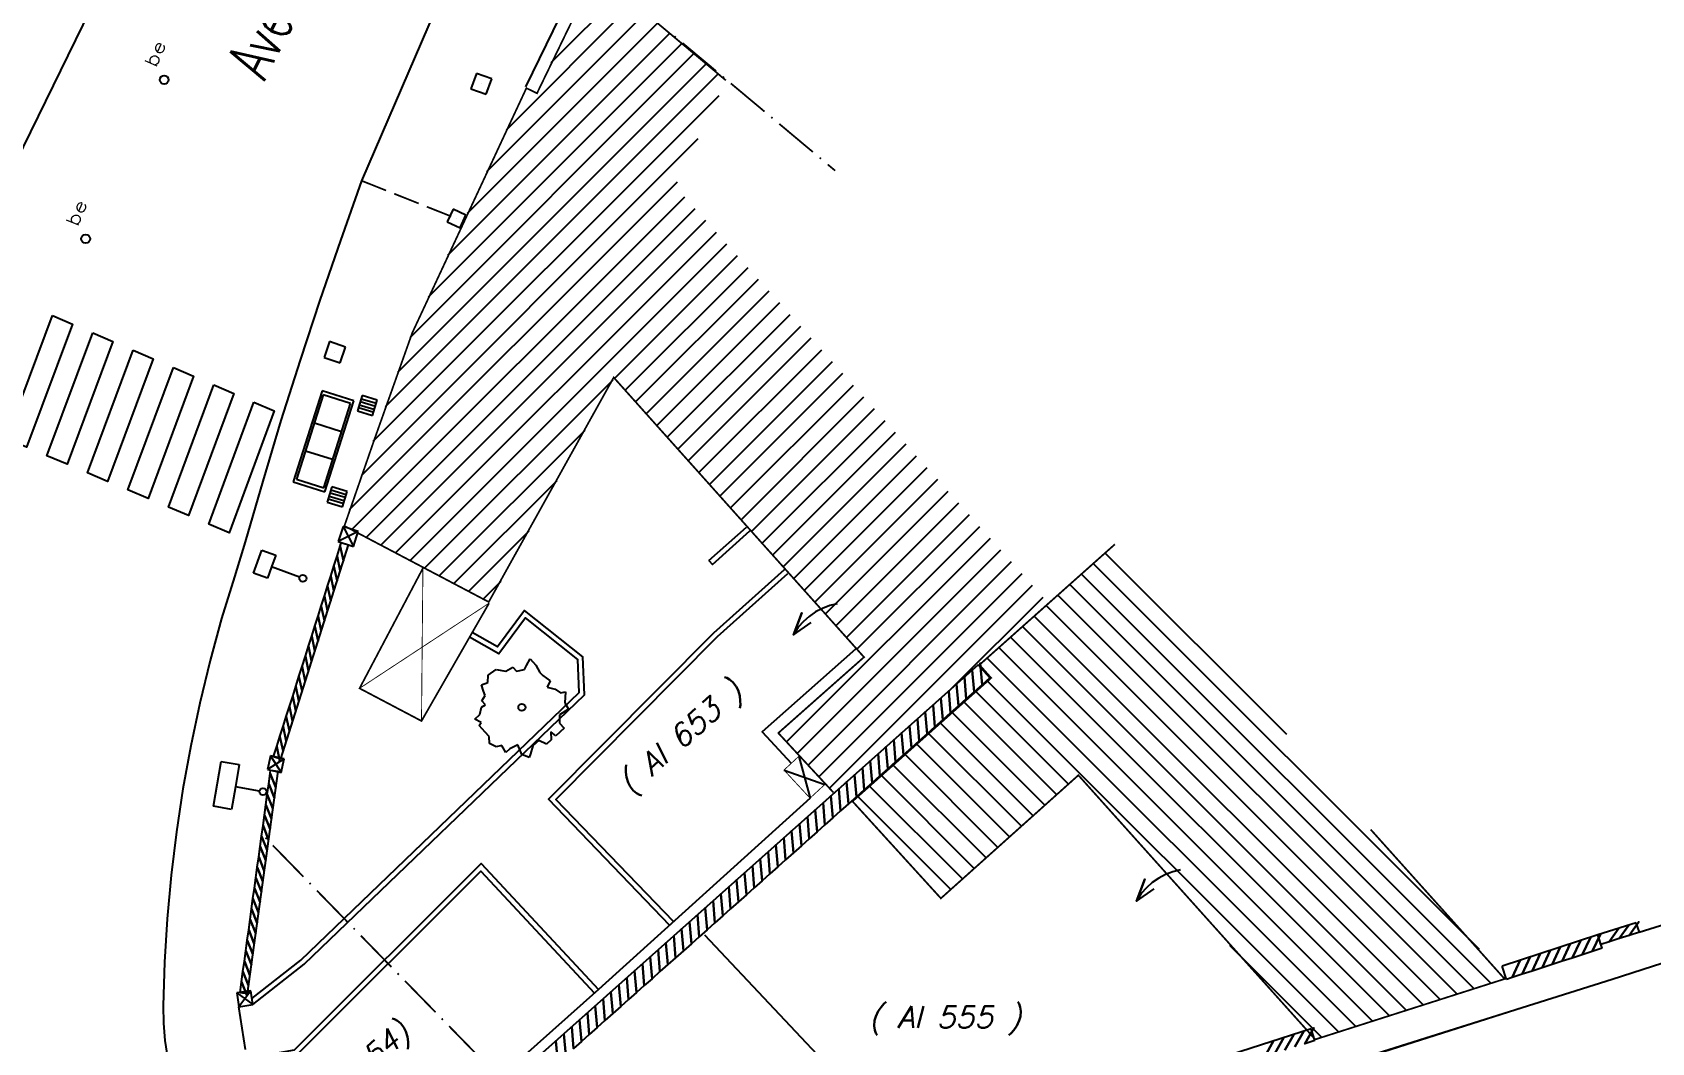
# Model space of a CAD drawing. Extents: x 329973 to 330360, y 136304 to 136475.
# Drawn here: x 330015.08 to 330052.02, y 136347.18 to 136370.23 of the extents above; entities that cross this region are included whole.
import ezdxf
from ezdxf.enums import TextEntityAlignment as Align

# ---------------------------------------------------------------- set-up
doc = ezdxf.new("R2010")
doc.units = 0
for name, color, linetype in [('TOP$BATI', 7, 'Continuous'), ('TOP$BLANC', 7, 'Continuous'), ('TOP$BLEU', 7, 'Continuous'), ('TOP$BLEUF', 7, 'Continuous'), ('TOP$CADASTRE', 7, 'Continuous'), ('TOP$CARMIN', 7, 'Continuous'), ('TOP$GRIS', 7, 'Continuous'), ('TOP$MUR-CLOT', 7, 'Continuous'), ('TOP$PARCELLE', 7, 'Continuous'), ('TOP$REAU', 7, 'Continuous'), ('TOP$RPLUVIAL', 7, 'Continuous'), ('TOP$RPTT', 7, 'Continuous'), ('TOP$RVANNE', 7, 'Continuous'), ('TOP$SIGNAL', 7, 'Continuous'), ('TOP$TOPO', 7, 'Continuous'), ('TOP$TXTEP', 7, 'Continuous'), ('TOP$VEGETAUX', 7, 'Continuous'), ('TOP$VOIRIE', 7, 'Continuous')]:
    doc.layers.add(name, color=color, linetype=linetype)
doc.styles.add('EC7', font='SIMPLEX', dxfattribs={"height": 10})
doc.styles.add('J4', font='SIMPLEX', dxfattribs={"height": 10})
doc.styles.get("Standard").update_dxf_attribs({"font": 'SIMPLEX'})

# ---------------------------------------------------------------- blocks, each defined once
blk = doc.blocks.new('1S075')
at = {"color": 0}
blk.add_circle((0, 0), 0.1, dxfattribs=at)
at = {"color": 0, "width": 1.354839}
blk.add_text('be', height=0.3, dxfattribs=at).set_placement((0.16, 0.28), (0.76, 0.28), align=Align.FIT)
blk = doc.blocks.new('2S072')
at = {"color": 0}
for p, q in [((1, 1), (0, 1)), ((0, 1), (0, 0)), ((0, 0), (1, 1)), ((1, 1), (0, 1)), ((0, 1), (1, 0)), ((0, 0), (1, 0)), ((1, 0), (1, 1))]:
    blk.add_line(p, q, dxfattribs=at)
blk = doc.blocks.new('1S147')
at = {"color": 0}
for p, q in [((-0.52, 0.64), (-0.52, 1.06)), ((-0.52, 1.06), (0.52, 1.06)), ((0.52, 1.06), (0.52, 0.64)), ((0, 0.64), (-0.52, 0.64)), ((0, 0.08), (0, 0.64)), ((0.52, 0.64), (0, 0.64))]:
    blk.add_line(p, q, dxfattribs=at)
blk.add_circle((0, 0), 0.08, dxfattribs=at)
blk = doc.blocks.new('1S148')
at = {"color": 0}
for p, q in [((-0.28, 0.76), (-0.28, 1.1)), ((-0.28, 1.1), (0.28, 1.1)), ((0, 0.76), (-0.28, 0.76)), ((0, 0.08), (0, 0.76)), ((0.28, 0.76), (0, 0.76)), ((0.28, 1.1), (0.28, 0.76))]:
    blk.add_line(p, q, dxfattribs=at)
blk.add_circle((0, 0), 0.08, dxfattribs=at)
blk = doc.blocks.new('3S045')
at = {"color": 0}
for p, q in [((1.04, 1.085714), (-0.04, 1.085714)), ((-0.04, 1.085714), (-0.04, -0.085714)), ((1, 1), (0, 1)), ((0, 1), (0, 0)), ((0.333333, 0), (0.333333, 1)), ((0.666667, 1), (0.666667, 0)), ((1, 0), (1, 1)), ((1.04, -0.085714), (1.04, 1.085714)), ((0, 0), (1, 0)), ((-0.04, -0.085714), (1.04, -0.085714))]:
    blk.add_line(p, q, dxfattribs=at)
blk = doc.blocks.new('2S089')
at = {"color": 0}
for p, q in [((1, 1), (0, 1)), ((0, 1), (0, 0)), ((0, 0), (1, 0)), ((0.2, 0), (0.2, 1)), ((0.4, 1), (0.4, 0)), ((0.6, 0), (0.6, 0.96)), ((0.8, 0.96), (0.8, 0)), ((1, 0), (1, 1))]:
    blk.add_line(p, q, dxfattribs=at)
blk = doc.blocks.new('2S059')
at = {"color": 0}
for p, q in [((1, 1), (0, 1)), ((0, 1), (0, 0)), ((1, 0), (1, 1)), ((0, 0), (1, 0)), ((0.5, 0.5), (0.5, 0.5))]:
    blk.add_line(p, q, dxfattribs=at)
blk = doc.blocks.new('1S059')
at = {"color": 0}
for p, q in [((0.16, 0.16), (-0.16, 0.16)), ((-0.16, 0.16), (-0.16, -0.16)), ((0, 0), (0, 0)), ((0.16, -0.16), (0.16, 0.16)), ((-0.16, -0.16), (0.16, -0.16))]:
    blk.add_line(p, q, dxfattribs=at)
blk = doc.blocks.new('1S103')
at = {"color": 0}
for p, q in [((-0.58, 0.72), (-0.44, 0.76)), ((-0.44, 0.76), (-0.4, 0.86)), ((-0.4, 0.86), (-0.34, 1)), ((-0.34, 1), (-0.2, 0.94)), ((-0.2, 0.94), (-0.08, 1.06)), ((-0.08, 1.06), (0.14, 1.04)), ((0.14, 1.04), (0.28, 0.86)), ((0.28, 0.86), (0.46, 0.82)), ((0.46, 0.82), (0.46, 0.7)), ((-0.92, 0.36), (-0.98, 0.52)), ((-0.98, 0.52), (-0.82, 0.52)), ((-0.82, 0.52), (-0.68, 0.62)), ((-0.68, 0.62), (-0.58, 0.6)), ((-0.58, 0.6), (-0.58, 0.72)), ((0.46, 0.7), (0.62, 0.6)), ((0.62, 0.6), (0.72, 0.64)), ((0.72, 0.64), (0.88, 0.7)), ((0.88, 0.5), (0.84, 0.32)), ((0.88, 0.7), (0.88, 0.5)), ((-1.1, -0.12), (-1, 0)), ((-1, 0.34), (-0.92, 0.36)), ((-1, 0.14), (-1, 0.34)), ((-1, 0), (-1, 0.14)), ((0.88, 0.02), (0.74, -0.04)), ((0.84, 0.32), (0.84, 0.22)), ((0.84, 0.22), (0.88, 0.02)), ((-1.04, -0.28), (-1.1, -0.12)), ((-0.92, -0.34), (-1.04, -0.28)), ((-0.96, -0.52), (-0.92, -0.34)), ((0.74, -0.04), (0.84, -0.2)), ((0.84, -0.2), (0.88, -0.34)), ((0.88, -0.34), (0.98, -0.4)), ((-0.84, -0.52), (-0.96, -0.52)), ((-0.64, -0.58), (-0.84, -0.52)), ((-0.72, -0.8), (-0.64, -0.58)), ((0.52, -0.7), (0.4, -0.84)), ((0.76, -0.74), (0.52, -0.7)), ((0.8, -0.58), (0.76, -0.74)), ((0.98, -0.4), (0.8, -0.58)), ((-0.64, -0.96), (-0.72, -0.8)), ((-0.56, -0.92), (-0.64, -0.96)), ((-0.4, -0.82), (-0.56, -0.92)), ((-0.22, -0.82), (-0.4, -0.82)), ((-0.14, -1), (-0.22, -0.82)), ((0, -1), (-0.14, -1)), ((0.12, -0.86), (0, -1)), ((0.14, -1), (0.12, -0.86)), ((0.4, -1), (0.14, -1)), ((0.4, -0.84), (0.4, -1))]:
    blk.add_line(p, q, dxfattribs=at)
blk.add_circle((0, 0), 0.08, dxfattribs=at)

msp = doc.modelspace()

# ---------------------------------------------------------------- linework, layer by layer
at = {"layer": 'TOP$BATI', "color": 0, "const_width": 0.04}
msp.add_lwpolyline([(330033.355, 136352.886), (330032.097, 136354.244), (330034.052, 136355.976), (330028.342, 136362.359), (330025.491, 136357.235), (330022.198, 136358.971), (330022.886, 136360.954), (330023.746, 136363.376), (330026.35, 136368.962), (330026.592, 136368.845), (330027.701, 136371.134), (330027.457, 136371.252), (330027.71, 136371.811), (330030.899, 136369.141)], dxfattribs=at)
at = {"layer": 'TOP$BATI', "color": 1}
for points in [[(330026.918, 136369.548), (330028.511, 136371.141)], [(330025.893, 136368.014), (330028.788, 136370.909)], [(330025.004, 136366.107), (330029.342, 136370.445)], [(330025.448, 136367.06), (330029.065, 136370.677)], [(330024.115, 136364.199), (330029.896, 136369.981)], [(330024.559, 136365.153), (330029.619, 136370.213)], [(330023.697, 136363.272), (330030.173, 136369.749)], [(330023.136, 136361.693), (330030.728, 136369.285)], [(330023.416, 136362.483), (330030.451, 136369.517)], [(330022.857, 136360.905), (330030.746, 136368.794)], [(330022.586, 136360.125), (330030.27, 136367.809)], [(330022.315, 136359.345), (330029.794, 136366.824)], [(330022.362, 136358.883), (330029.964, 136366.485)], [(330022.696, 136358.707), (330030.204, 136366.216)], [(330023.029, 136358.532), (330030.445, 136365.947)], [(330023.362, 136358.356), (330030.685, 136365.678)], [(330023.696, 136358.18), (330030.926, 136365.41)], [(330028.361, 136362.337), (330031.166, 136365.141)], [(330028.602, 136362.068), (330031.406, 136364.872)], [(330028.842, 136361.799), (330031.647, 136364.604)], [(330029.083, 136361.53), (330031.887, 136364.335)], [(330029.323, 136361.262), (330032.128, 136364.066)], [(330029.564, 136360.993), (330032.368, 136363.798)], [(330029.804, 136360.724), (330032.608, 136363.529)], [(330030.044, 136360.456), (330032.849, 136363.26)], [(330030.285, 136360.187), (330033.089, 136362.991)], [(330030.525, 136359.918), (330033.33, 136362.723)], [(330024.029, 136358.004), (330028.327, 136362.302)], [(330030.766, 136359.649), (330033.57, 136362.454)], [(330031.006, 136359.381), (330033.81, 136362.185)], [(330031.246, 136359.112), (330034.051, 136361.917)], [(330031.487, 136358.843), (330034.291, 136361.648)], [(330024.363, 136357.829), (330027.689, 136361.155)], [(330031.727, 136358.575), (330034.532, 136361.379)], [(330031.968, 136358.306), (330034.772, 136361.11)], [(330032.208, 136358.037), (330035.012, 136360.842)], [(330032.448, 136357.768), (330035.253, 136360.573)], [(330024.696, 136357.653), (330027.05, 136360.007)], [(330032.689, 136357.5), (330035.493, 136360.304)], [(330032.929, 136357.231), (330035.734, 136360.036)], [(330033.17, 136356.962), (330035.974, 136359.767)], [(330033.41, 136356.694), (330036.214, 136359.498)], [(330033.65, 136356.425), (330036.455, 136359.229)], [(330033.891, 136356.156), (330036.695, 136358.961)], [(330025.029, 136357.477), (330026.412, 136358.859)], [(330032.285, 136354.041), (330036.936, 136358.692)], [(330032.53, 136353.777), (330037.176, 136358.423)], [(330032.775, 136353.513), (330037.416, 136358.155)], [(330039.551, 136358.352), (330043.689, 136354.215)], [(330033.02, 136353.248), (330037.657, 136357.886)], [(330039.013, 136357.873), (330048.356, 136348.53)], [(330039.282, 136358.113), (330048.084, 136349.31)], [(330025.363, 136357.301), (330025.773, 136357.712)], [(330033.265, 136352.984), (330037.897, 136357.617)], [(330038.744, 136357.633), (330047.97, 136348.406)], [(330036.058, 136355.268), (330038.138, 136357.348)], [(330038.205, 136357.153), (330047.198, 136348.16)], [(330038.474, 136357.393), (330047.584, 136348.283)], [(330037.667, 136356.673), (330046.427, 136347.913)], [(330037.936, 136356.913), (330046.813, 136348.037)], [(330037.397, 136356.434), (330046.041, 136347.79)], [(330036.859, 136355.954), (330045.269, 136347.543)], [(330037.128, 136356.194), (330045.655, 136347.667)], [(330036.604, 136355.191), (330038.716, 136353.079)], [(330036.873, 136355.431), (330044.883, 136347.42)], [(330036.334, 136354.951), (330038.447, 136352.838)], [(330035.796, 136354.471), (330037.91, 136352.357)], [(330036.065, 136354.711), (330038.179, 136352.597)], [(330035.527, 136354.231), (330037.642, 136352.116)], [(330034.988, 136353.752), (330037.105, 136351.635)], [(330035.257, 136353.992), (330037.373, 136351.875)], [(330034.719, 136353.512), (330036.836, 136351.394)], [(330034.18, 136353.032), (330036.299, 136350.913)], [(330034.449, 136353.272), (330036.568, 136351.154)], [(330033.911, 136352.792), (330036.031, 136350.672)], [(330042.393, 136349.401), (330044.498, 136347.297)]]:
    msp.add_lwpolyline(points, dxfattribs=at)
at = {"layer": 'TOP$BATI', "color": 0, "const_width": 0.04, "elevation": 7.524}
msp.add_lwpolyline([(330045.612, 136352.041), (330048.667, 136348.632), (330044.346, 136347.251), (330038.942, 136353.281), (330035.806, 136350.471), (330033.79, 136352.685), (330036.952, 136355.501), (330036.686, 136355.8), (330039.776, 136358.552)], dxfattribs=at)
at = {"layer": 'TOP$BATI'}
for points, const_width in [([(330023.989, 136358.004), (330022.544, 136355.264), (330023.957, 136354.519), (330025.499, 136357.208)], 0.04), ([(330023.989, 136358.004), (330023.957, 136354.519)], 0.02), ([(330022.544, 136355.264), (330025.499, 136357.208)], 0.02), ([(330032.821, 136352.758), (330032.227, 136353.399), (330032.563, 136353.711)], 0.02), ([(330032.821, 136352.758), (330033.158, 136353.07)], 0.02)]:
    msp.add_lwpolyline(points, dxfattribs=dict(at, const_width=const_width))
at = {"layer": 'TOP$BLANC', "color": 8}
for points in [[(330015.538, 136363.77), (330015.999, 136363.574), (330014.949, 136360.767), (330014.487, 136360.962), (330015.538, 136363.77)], [(330016.459, 136363.378), (330016.919, 136363.182), (330015.873, 136360.377), (330015.411, 136360.572), (330016.459, 136363.378)], [(330017.379, 136362.985), (330017.838, 136362.787), (330016.797, 136359.986), (330016.335, 136360.181), (330017.379, 136362.985)], [(330018.298, 136362.588), (330018.757, 136362.39), (330017.721, 136359.596), (330017.259, 136359.791), (330018.298, 136362.588)], [(330019.216, 136362.192), (330019.675, 136361.994), (330018.645, 136359.205), (330018.183, 136359.401), (330019.216, 136362.192)], [(330020.135, 136361.795), (330020.594, 136361.597), (330019.569, 136358.815), (330019.107, 136359.01), (330020.135, 136361.795)]]:
    msp.add_lwpolyline(points, dxfattribs=at)
at = {"layer": 'TOP$BLEU'}
for points, elevation in [([(330026.34, 136368.989), (330027.431, 136371.242)], 8.085), ([(330019.942, 136347.024), (330019.793, 136347.998)], 8.689)]:
    msp.add_lwpolyline(points, dxfattribs=dict(at, elevation=elevation))
at = {"layer": 'TOP$BLEUF', "color": 7, "const_width": 0.04}
for points, elevation in [([(330022.592, 136366.848), (330023.149, 136366.626)], 8.154), ([(330023.335, 136366.552), (330023.893, 136366.33)], 5.356), ([(330024.078, 136366.256), (330024.636, 136366.034)], 2.559)]:
    msp.add_lwpolyline(points, dxfattribs=dict(at, elevation=elevation))
at = {"layer": 'TOP$CADASTRE', "color": 4, "const_width": 0.04}
for points in [[(330029.727, 136370.148), (330029.758, 136370.123)], [(330029.911, 136369.994), (330030.678, 136369.352)], [(330030.831, 136369.224), (330030.862, 136369.198)], [(330031.015, 136369.07), (330031.782, 136368.428)], [(330031.936, 136368.3), (330031.966, 136368.274)], [(330032.12, 136368.146), (330032.886, 136367.504)], [(330033.04, 136367.375), (330033.07, 136367.35)], [(330033.224, 136367.221), (330033.393, 136367.079)]]:
    msp.add_lwpolyline(points, dxfattribs=at)
for points, elevation in [([(330020.425, 136351.824), (330020.397, 136351.853)], 0.166), ([(330021.262, 136350.965), (330020.564, 136351.681)], 1.428), ([(330021.43, 136350.793), (330021.402, 136350.821)], 1.681), ([(330022.268, 136349.933), (330021.57, 136350.649)], 2.944), ([(330022.435, 136349.761), (330022.407, 136349.79)], 3.196), ([(330023.273, 136348.902), (330022.575, 136349.618)], 4.459), ([(330023.44, 136348.73), (330023.412, 136348.759)], 4.711), ([(330024.278, 136347.871), (330023.58, 136348.587)], 5.974), ([(330024.445, 136347.699), (330024.417, 136347.728)], 6.227), ([(330025.283, 136346.84), (330024.585, 136347.556)], 7.489)]:
    msp.add_lwpolyline(points, dxfattribs=dict(at, elevation=elevation))
at = {"layer": 'TOP$CARMIN', "color": 0}
for points, elevation in [([(330020.584, 136353.707), (330020.656, 136353.935), (330020.728, 136353.598), (330020.656, 136353.935), (330020.728, 136354.164), (330020.8, 136353.827), (330020.728, 136354.164), (330020.801, 136354.393), (330020.872, 136354.056), (330020.801, 136354.393), (330020.873, 136354.622), (330020.945, 136354.285), (330020.873, 136354.622), (330020.945, 136354.851), (330021.017, 136354.513), (330020.945, 136354.851), (330021.018, 136355.08), (330021.089, 136354.742), (330021.018, 136355.08), (330021.09, 136355.308), (330021.162, 136354.971), (330021.09, 136355.308), (330021.162, 136355.537), (330021.234, 136355.2), (330021.162, 136355.537), (330021.235, 136355.766), (330021.306, 136355.429), (330021.235, 136355.766), (330021.307, 136355.995), (330021.379, 136355.658), (330021.307, 136355.995), (330021.379, 136356.224), (330021.451, 136355.886), (330021.379, 136356.224), (330021.452, 136356.453), (330021.523, 136356.115), (330021.452, 136356.453), (330021.524, 136356.681), (330021.596, 136356.344), (330021.524, 136356.681), (330021.597, 136356.91), (330021.668, 136356.573), (330021.597, 136356.91), (330021.669, 136357.139), (330021.741, 136356.802), (330021.669, 136357.139), (330021.741, 136357.368), (330021.813, 136357.031), (330021.741, 136357.368), (330021.814, 136357.597), (330021.885, 136357.26), (330021.814, 136357.597), (330021.886, 136357.826), (330021.958, 136357.488), (330021.886, 136357.826), (330021.958, 136358.054), (330022.03, 136357.717), (330021.958, 136358.054), (330022.031, 136358.283), (330022.102, 136357.946), (330022.031, 136358.283), (330022.103, 136358.512), (330022.175, 136358.175), (330022.103, 136358.512), (330022.128, 136358.593)], 8.601), ([(330020.746, 136353.655), (330022.291, 136358.542)], 8.601), ([(330022.128, 136358.593), (330022.291, 136358.542)], 8.561), ([(330019.818, 136348.326), (330019.851, 136348.564), (330019.979, 136348.244), (330019.851, 136348.564), (330019.884, 136348.802), (330020.011, 136348.482), (330019.884, 136348.802), (330019.916, 136349.04), (330020.044, 136348.719), (330019.916, 136349.04), (330019.949, 136349.277), (330020.077, 136348.957), (330019.949, 136349.277), (330019.982, 136349.515), (330020.109, 136349.195), (330019.982, 136349.515), (330020.015, 136349.753), (330020.142, 136349.433), (330020.015, 136349.753), (330020.047, 136349.991), (330020.175, 136349.67), (330020.047, 136349.991), (330020.08, 136350.228), (330020.208, 136349.908), (330020.08, 136350.228), (330020.113, 136350.466), (330020.24, 136350.146), (330020.113, 136350.466), (330020.145, 136350.704), (330020.273, 136350.384), (330020.145, 136350.704), (330020.178, 136350.942), (330020.306, 136350.621), (330020.178, 136350.942), (330020.211, 136351.18), (330020.338, 136350.859), (330020.211, 136351.18), (330020.244, 136351.417), (330020.371, 136351.097), (330020.244, 136351.417), (330020.276, 136351.655), (330020.404, 136351.335), (330020.276, 136351.655), (330020.309, 136351.893), (330020.437, 136351.572), (330020.309, 136351.893), (330020.342, 136352.131), (330020.469, 136351.81), (330020.342, 136352.131), (330020.374, 136352.368), (330020.502, 136352.048), (330020.374, 136352.368), (330020.407, 136352.606), (330020.535, 136352.286), (330020.407, 136352.606), (330020.44, 136352.844), (330020.567, 136352.523), (330020.44, 136352.844), (330020.473, 136353.082), (330020.6, 136352.761), (330020.473, 136353.082), (330020.505, 136353.319), (330020.633, 136352.999), (330020.505, 136353.319), (330020.515, 136353.393)], 8.689), ([(330019.987, 136348.303), (330020.684, 136353.37)], 8.689), ([(330020.515, 136353.393), (330020.684, 136353.37)], 8.638), ([(330020.584, 136353.707), (330020.746, 136353.655)], 8.601), ([(330019.818, 136348.326), (330019.987, 136348.303)], 8.689), ([(330044.254, 136347.494), (330035.311, 136344.611)], 7.524), ([(330043.883, 136347.081), (330044.083, 136347.439), (330043.883, 136347.081)], 7.524), ([(330044.34, 136347.228), (330044.112, 136347.154), (330044.311, 136347.513), (330044.112, 136347.154)], 7.524), ([(330044.34, 136347.228), (330044.254, 136347.494)], 7.524), ([(330043.198, 136346.86), (330043.397, 136347.218), (330043.198, 136346.86)], 7.524), ([(330043.426, 136346.933), (330043.626, 136347.292), (330043.426, 136346.933)], 7.524), ([(330043.655, 136347.007), (330043.854, 136347.366), (330043.655, 136347.007)], 7.524)]:
    msp.add_lwpolyline(points, dxfattribs=dict(at, elevation=elevation))
at = {"layer": 'TOP$GRIS'}
for points, elevation in [([(330014.017, 136365.878), (330019.475, 136377.039), (330024.183, 136386.632)], 8.644), ([(330025.641, 136373.921), (330022.592, 136366.848), (330022.106, 136365.488), (330021.637, 136364.123), (330021.186, 136362.751), (330020.751, 136361.375), (330020.334, 136359.992), (330019.934, 136358.605), (330019.688, 136357.81), (330019.396, 136356.857), (330019.133, 136355.896), (330018.898, 136354.928), (330018.692, 136353.953), (330018.514, 136352.973), (330018.365, 136351.988), (330018.246, 136350.999), (330018.155, 136350.006), (330018.094, 136349.012), (330018.062, 136348.016), (330018.072, 136347.622), (330018.105, 136347.23), (330018.161, 136346.84)], 7.727), ([(330043.066, 136346.074), (330049.086, 136347.99)], 7.727)]:
    msp.add_lwpolyline(points, dxfattribs=dict(at, elevation=elevation))
at = {"layer": 'TOP$MUR-CLOT', "color": 0}
for points in [[(330036.658, 136355.801), (330022.685, 136343.354)], [(330036.924, 136355.503), (330036.744, 136355.343), (330036.702, 136355.841), (330036.744, 136355.343), (330036.565, 136355.183), (330036.523, 136355.682), (330036.565, 136355.183), (330036.386, 136355.024), (330036.344, 136355.522), (330036.386, 136355.024), (330036.207, 136354.864), (330036.165, 136355.362), (330036.207, 136354.864), (330036.028, 136354.705), (330035.986, 136355.203), (330036.028, 136354.705), (330035.848, 136354.545), (330035.806, 136355.043), (330035.848, 136354.545), (330035.669, 136354.385), (330035.627, 136354.883), (330035.669, 136354.385), (330035.49, 136354.226), (330035.448, 136354.724), (330035.49, 136354.226), (330035.311, 136354.066), (330035.269, 136354.564), (330035.311, 136354.066), (330035.132, 136353.906), (330035.09, 136354.405), (330035.132, 136353.906), (330034.952, 136353.747), (330034.91, 136354.245), (330034.952, 136353.747), (330034.773, 136353.587), (330034.731, 136354.085), (330034.773, 136353.587), (330034.594, 136353.427), (330034.552, 136353.926), (330034.594, 136353.427), (330034.415, 136353.268), (330034.373, 136353.766), (330034.415, 136353.268), (330034.236, 136353.108), (330034.194, 136353.606), (330034.236, 136353.108), (330034.056, 136352.949), (330034.014, 136353.447), (330034.056, 136352.949), (330033.877, 136352.789), (330033.835, 136353.287), (330033.877, 136352.789), (330033.698, 136352.629), (330033.656, 136353.127), (330033.698, 136352.629), (330033.519, 136352.47), (330033.477, 136352.968), (330033.519, 136352.47), (330033.34, 136352.31), (330033.297, 136352.808), (330033.34, 136352.31), (330033.16, 136352.15), (330033.118, 136352.649), (330033.16, 136352.15), (330032.981, 136351.991), (330032.939, 136352.489), (330032.981, 136351.991), (330032.802, 136351.831), (330032.76, 136352.329), (330032.802, 136351.831), (330032.623, 136351.671), (330032.581, 136352.17), (330032.623, 136351.671), (330032.443, 136351.512), (330032.401, 136352.01), (330032.443, 136351.512), (330032.264, 136351.352), (330032.222, 136351.85), (330032.264, 136351.352), (330032.085, 136351.192), (330032.043, 136351.691), (330032.085, 136351.192), (330031.906, 136351.033), (330031.864, 136351.531), (330031.906, 136351.033), (330031.727, 136350.873), (330031.685, 136351.371), (330031.727, 136350.873), (330031.547, 136350.714), (330031.505, 136351.212), (330031.547, 136350.714), (330031.368, 136350.554), (330031.326, 136351.052), (330031.368, 136350.554), (330031.189, 136350.394), (330031.147, 136350.893), (330031.189, 136350.394), (330031.01, 136350.235), (330030.968, 136350.733), (330031.01, 136350.235), (330030.831, 136350.075), (330030.789, 136350.573), (330030.831, 136350.075), (330030.651, 136349.915), (330030.609, 136350.414), (330030.651, 136349.915), (330030.472, 136349.756), (330030.43, 136350.254), (330030.472, 136349.756), (330030.293, 136349.596), (330030.251, 136350.094), (330030.293, 136349.596), (330030.114, 136349.436), (330030.072, 136349.935), (330030.114, 136349.436), (330029.935, 136349.277), (330029.892, 136349.775), (330029.935, 136349.277), (330029.755, 136349.117), (330029.713, 136349.615), (330029.755, 136349.117), (330029.576, 136348.958), (330029.534, 136349.456), (330029.576, 136348.958), (330029.397, 136348.798), (330029.355, 136349.296), (330029.397, 136348.798), (330029.218, 136348.638), (330029.176, 136349.137), (330029.218, 136348.638), (330029.038, 136348.479), (330028.996, 136348.977), (330029.038, 136348.479), (330028.859, 136348.319), (330028.817, 136348.817), (330028.859, 136348.319), (330028.68, 136348.159), (330028.638, 136348.658), (330028.68, 136348.159), (330028.501, 136348), (330028.459, 136348.498), (330028.501, 136348), (330028.322, 136347.84), (330028.28, 136348.338), (330028.322, 136347.84), (330028.142, 136347.68), (330028.1, 136348.179), (330028.142, 136347.68), (330027.963, 136347.521), (330027.921, 136348.019), (330027.963, 136347.521), (330027.784, 136347.361), (330027.742, 136347.859), (330027.784, 136347.361), (330027.605, 136347.202), (330027.563, 136347.7), (330027.605, 136347.202), (330027.426, 136347.042), (330027.384, 136347.54), (330027.426, 136347.042)], [(330036.924, 136355.503), (330036.658, 136355.801)], [(330027.067, 136346.723), (330027.025, 136347.221), (330027.067, 136346.723)], [(330027.246, 136346.882), (330027.204, 136347.381), (330027.246, 136346.882)]]:
    msp.add_lwpolyline(points, dxfattribs=at)
for points, elevation in [([(330050.892, 136349.331), (330050.664, 136349.256), (330050.85, 136349.653), (330050.664, 136349.256), (330050.435, 136349.182), (330050.622, 136349.579), (330050.435, 136349.182), (330050.207, 136349.108), (330050.394, 136349.505), (330050.207, 136349.108), (330049.979, 136349.034), (330050.165, 136349.431), (330049.979, 136349.034), (330049.751, 136348.959), (330049.937, 136349.357), (330049.751, 136348.959), (330049.522, 136348.885), (330049.709, 136349.282), (330049.522, 136348.885), (330049.294, 136348.811), (330049.481, 136349.208), (330049.294, 136348.811), (330049.066, 136348.737), (330049.252, 136349.134), (330049.066, 136348.737), (330048.838, 136348.663), (330049.024, 136349.06), (330048.838, 136348.663), (330048.713, 136348.622)], 7.075), ([(330051.67, 136349.916), (330050.794, 136349.635)], 7.039), ([(330051.74, 136349.697), (330051.511, 136349.624), (330051.727, 136349.935), (330051.511, 136349.624), (330051.283, 136349.551), (330051.498, 136349.861), (330051.283, 136349.551), (330051.054, 136349.477), (330051.27, 136349.788), (330051.054, 136349.477), (330050.864, 136349.416)], 7.039), ([(330051.74, 136349.697), (330051.67, 136349.916)], 7.039), ([(330050.793, 136349.635), (330048.614, 136348.926)], 7.075), ([(330050.892, 136349.331), (330050.793, 136349.635)], 7.075), ([(330050.864, 136349.416), (330050.794, 136349.635)], 7.075), ([(330048.713, 136348.622), (330048.614, 136348.926)], 7.375)]:
    msp.add_lwpolyline(points, dxfattribs=dict(at, elevation=elevation))
at = {"layer": 'TOP$PARCELLE', "elevation": 7.039}
msp.add_lwpolyline([(330051.739, 136349.697), (330052.706, 136350.007)], dxfattribs=at)
at = {"layer": 'TOP$TOPO'}
for points, elevation in [([(330030.514, 136358.181), (330031.368, 136358.946)], 8.384), ([(330029.625, 136349.852), (330026.855, 136352.731), (330030.625, 136356.531), (330032.238, 136357.974)], 8.633), ([(330029.711, 136349.935), (330027.023, 136352.73), (330030.708, 136356.444), (330032.318, 136357.884)], 8.633), ([(330020.109, 136348.047), (330021.281, 136348.972), (330027.679, 136355.117), (330027.638, 136355.981), (330026.31, 136357.042), (330025.688, 136356.209), (330025.115, 136356.538)], 8.689), ([(330020.088, 136348.183), (330021.202, 136349.063), (330027.557, 136355.166), (330027.521, 136355.921), (330026.332, 136356.871), (330025.72, 136356.052), (330025.055, 136356.434)], 8.689), ([(330033.861, 136356.159), (330031.728, 136354.269), (330032.393, 136353.553)], 8.517), ([(330020.289, 136346.875), (330021.061, 136347.017), (330025.315, 136351.268), (330027.993, 136348.389)], 8.689), ([(330020.307, 136346.756), (330021.119, 136346.906), (330025.312, 136351.095), (330027.905, 136348.307)], 8.689)]:
    msp.add_lwpolyline(points, dxfattribs=dict(at, elevation=elevation))
for points in [[(330030.514, 136358.181), (330030.594, 136358.092), (330031.448, 136358.856)], [(330033.443, 136357.196), (330033.271, 136357.152), (330033.105, 136357.089), (330032.948, 136357.007), (330032.802, 136356.906), (330032.668, 136356.79), (330032.549, 136356.659), (330032.441, 136356.482), (330032.633, 136356.989), (330032.441, 136356.482), (330032.843, 136356.769)], [(330032.563, 136353.711), (330032.821, 136352.758)], [(330032.227, 136353.399), (330033.158, 136353.07)], [(330032.821, 136352.758), (330027.993, 136348.389), (330022.396, 136343.402)]]:
    msp.add_lwpolyline(points, dxfattribs=at)
at = {"layer": 'TOP$TOPO', "color": 4}
for points in [[(330033.443, 136357.196), (330033.271, 136357.152), (330033.105, 136357.089), (330032.948, 136357.007), (330032.802, 136356.906), (330032.668, 136356.79), (330032.549, 136356.659), (330032.441, 136356.482), (330032.633, 136356.989), (330032.441, 136356.482), (330032.843, 136356.769)], [(330041.269, 136351.119), (330041.097, 136351.075), (330040.932, 136351.012), (330040.775, 136350.93), (330040.628, 136350.83), (330040.494, 136350.713), (330040.375, 136350.582), (330040.267, 136350.405), (330040.459, 136350.912), (330040.267, 136350.405), (330040.67, 136350.692)]]:
    msp.add_lwpolyline(points, dxfattribs=at)
at = {"layer": 'TOP$VOIRIE'}
for points, elevation in [([(330044.651, 136346.585), (330051.118, 136348.626), (330052.96, 136349.217), (330058.76, 136351.201), (330065.165, 136353.488), (330075.548, 136357.137), (330084.781, 136360.41), (330094.548, 136363.868), (330103.287, 136367.212), (330112.975, 136370.965), (330115.385, 136371.917), (330125.988, 136376.673), (330129.316, 136378.267), (330134.091, 136380.709), (330139.927, 136383.679), (330145.006, 136386.291), (330147.73, 136387.71), (330156.122, 136391.985), (330168.541, 136398.313)], 7.315), ([(330030.416, 136349.64), (330035.178, 136344.569)], 8.095)]:
    msp.add_lwpolyline(points, dxfattribs=dict(at, elevation=elevation))

# ---------------------------------------------------------------- block references
at = {"layer": 'TOP$BATI'}
for p, xscale, yscale, zscale, rotation in [((330022.173, 136358.961, 8.561), 0.361448474911448, 0.361448474911448, 0.034000000000001, 251.6151786962898), ((330020.511, 136353.722, 8.601), 0.318904374385544, 0.318904374385544, 0.003, 258.0558228030097), ((330019.744, 136348.315, 8.689), 0.32039266775744, 0.32039266775744, 0.001, 278.719480470133)]:
    msp.add_blockref('2S072', p, dxfattribs=dict(at, xscale=xscale, yscale=yscale, zscale=zscale, rotation=rotation))
at = {"layer": 'TOP$REAU'}
for p, rotation in [((330018.085, 136369.154, 8.346), 65.93767205439038), ((330016.295, 136365.522, 8.434), 66.41291847158233)]:
    msp.add_blockref('1S075', p, dxfattribs=dict(at, rotation=rotation))
at = {"layer": 'TOP$RPLUVIAL', "xscale": 0.361872905837637, "yscale": 0.361872905837637, "zscale": 0.002000000000001, "rotation": 252.967115489872}
for p in [(330022.602, 136361.944, 8.457), (330021.913, 136359.86, 8.479)]:
    msp.add_blockref('2S089', p, dxfattribs=at)
at = {"layer": 'TOP$RPTT', "xscale": 2.018082505744611, "yscale": 0.6495780010361589, "zscale": 0.001, "rotation": 252.4359589524137}
msp.add_blockref('3S045', (330021.716, 136361.962, 8.389), dxfattribs=at)
at = {"layer": 'TOP$RVANNE'}
for p, xscale, yscale, zscale, rotation in [((330025.209, 136369.296, 8.189), 0.370040538323153, 0.370040538323153, 0.018000000000001, 250.5857315189393), ((330022.1, 136362.694, 8.403), 0.380110510271337, 0.380110510271337, 0.003, 71.27905131957547)]:
    msp.add_blockref('2S059', p, dxfattribs=dict(at, xscale=xscale, yscale=yscale, zscale=zscale, rotation=rotation))
at = {"layer": 'TOP$RVANNE', "zscale": 0.001, "rotation": 335.0054951274319}
msp.add_blockref('1S059', (330024.758, 136365.985, 8.312), dxfattribs=at)
at = {"layer": 'TOP$SIGNAL', "zscale": 0.001}
for name, p, rotation in [('1S148', (330021.251, 136357.776, 8.509), 69.86455407558412), ('1S147', (330020.341, 136352.906, 8.58), 80.29121962435423)]:
    msp.add_blockref(name, p, dxfattribs=dict(at, rotation=rotation))
at = {"layer": 'TOP$VEGETAUX', "color": 3, "zscale": 0.001, "rotation": 41.89405735619813}
msp.add_blockref('1S103', (330026.247, 136354.83, 8.586), dxfattribs=at)

# ---------------------------------------------------------------- texts
at = {"layer": 'TOP$TXTEP', "style": 'EC7', "width": 0.7}
msp.add_text('Avenue   de   Lagord   Vendôme', height=1, rotation=63.6961, dxfattribs=at).set_placement((330024.171, 136376.779), align=Align.CENTER)
at = {"layer": 'TOP$TXTEP', "color": 4, "style": 'J4', "oblique": 15}
for s, p in [('( AI 653 )', (330030.024, 136353.968)), ('(AI 654)', (330022.703, 136346.41))]:
    msp.add_text(s, height=0.5, rotation=41.6944, dxfattribs=at).set_placement(p, align=Align.CENTER)
msp.add_text('( AI 555 )', height=0.5, dxfattribs=at).set_placement((330035.899, 136347.513), align=Align.CENTER)

doc.saveas('drawing.dxf')
